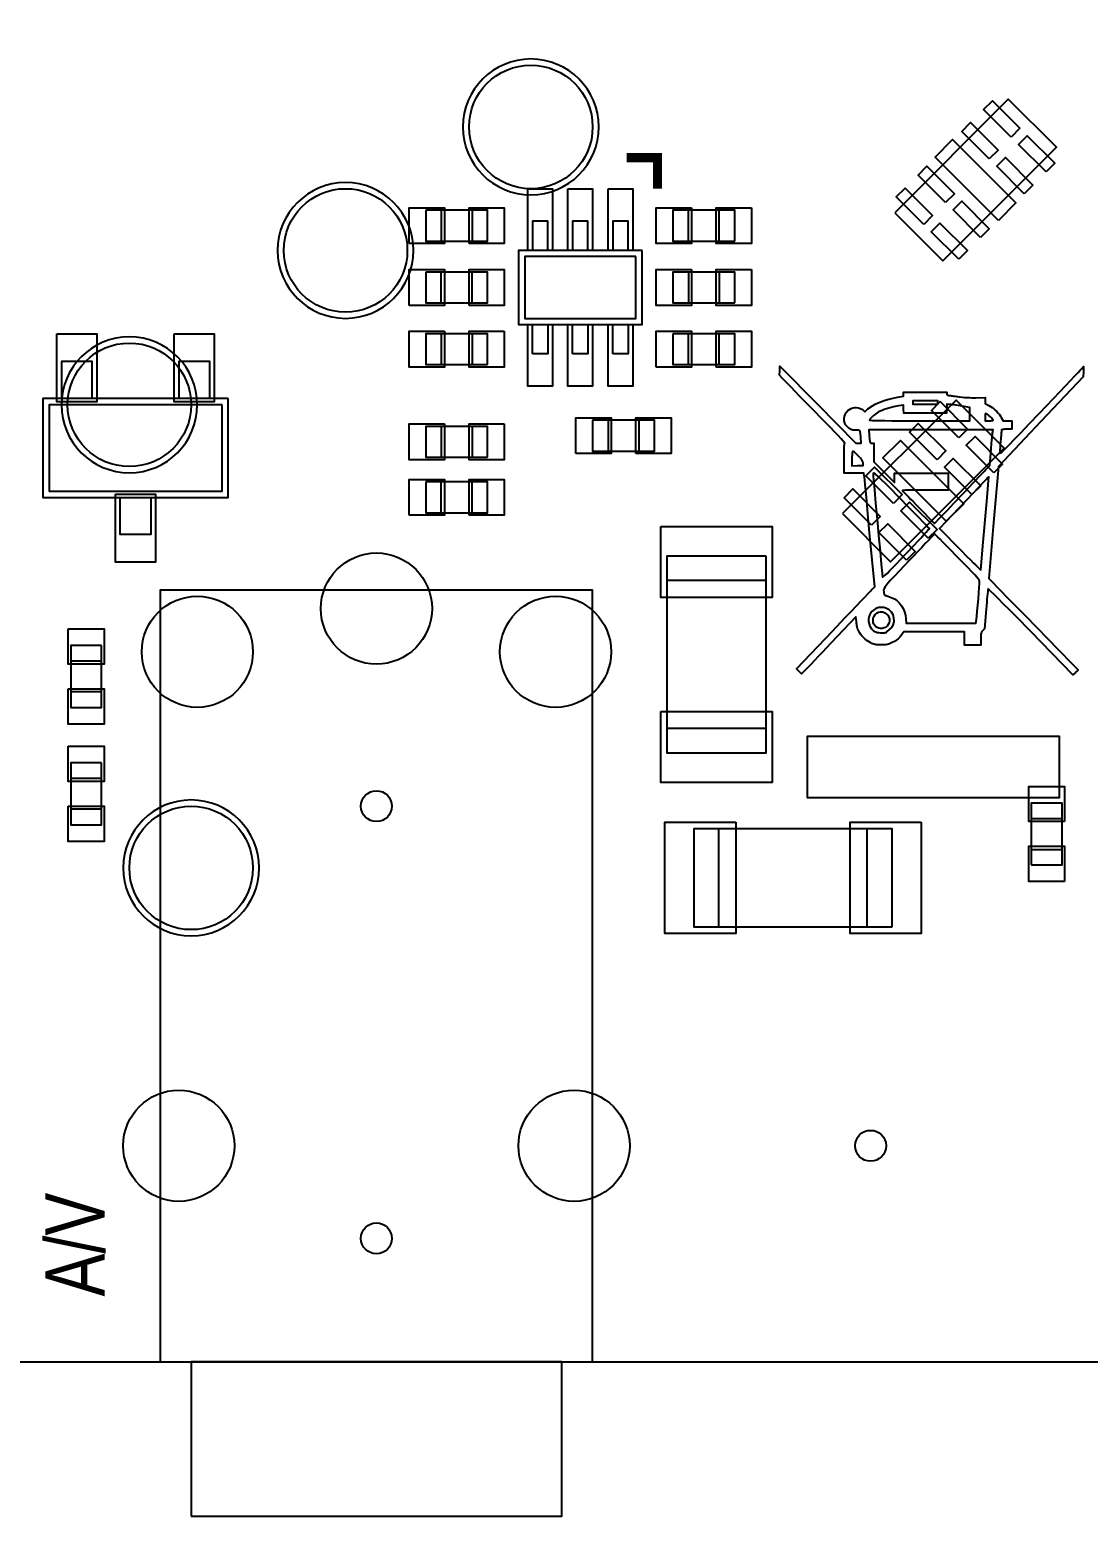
# Model space of a CAD drawing. Extents: x -2.3 to 87, y -2.5 to 75.
# Drawn here: x 47.89 to 65.02, y -2.5 to 21.57 of the extents above; entities that cross this region are included whole.
import ezdxf
from ezdxf.enums import TextEntityAlignment as Align

# ---------------------------------------------------------------- set-up
doc = ezdxf.new("R2010")
doc.units = 0
for name, color, linetype in [('BOARD_OUTLINE', 85, 'CONTINUOUS'), ('PARTS_BOTTOM', 12, 'CONTINUOUS'), ('PARTS_TOP', 30, 'CONTINUOUS'), ('PINS_BOTTOM', 5, 'CONTINUOUS'), ('PINS_TOP', 1, 'CONTINUOUS'), ('SILK_BOTTOM', 85, 'CONTINUOUS'), ('SILK_TOP', 2, 'CONTINUOUS')]:
    doc.layers.add(name, color=color, linetype=linetype)

msp = doc.modelspace()

# ---------------------------------------------------------------- linework, layer by layer
at = {"layer": 'BOARD_OUTLINE'}
msp.add_lwpolyline([(3, 0), (82, 0, 0.414214), (85, 3), (85, 53, 0.414214), (82, 56), (3, 56, 0.414214), (0, 53), (0, 3, 0.414214)], format="xyb", close=True, dxfattribs=at)
at = {"layer": 'PARTS_BOTTOM'}
for points in [[(57.1, 20, 1), (54.9, 20, 1), (57.1, 20)], [(54.1, 18, 1), (51.9, 18, 1), (54.1, 18)], [(50.6, 15.5, 1), (48.4, 15.5, 1), (50.6, 15.5)], [(51.6, 8, 1), (49.4, 8, 1), (51.6, 8)]]:
    msp.add_lwpolyline(points, format="xyb", dxfattribs=at)
at = {"layer": 'PARTS_TOP'}
for points in [[(61.8913, 18.6095), (62.6691, 17.8317), (64.5076, 19.6702), (63.7298, 20.448)], [(61.0456, 13.7373), (61.8234, 12.9594), (63.662, 14.798), (62.8842, 15.5758)]]:
    msp.add_lwpolyline(points, close=True, dxfattribs=at)
for points in [[(54.3, 18.65), (54.3, 18.15), (55.3, 18.15), (55.3, 18.65), (54.3, 18.65)], [(54.55, 18.65), (54.55, 18.15)], [(55.05, 18.65), (55.05, 18.15)], [(59.3, 18.15), (59.3, 18.65), (58.3, 18.65), (58.3, 18.15), (59.3, 18.15)], [(58.55, 18.15), (58.55, 18.65)], [(59.05, 18.15), (59.05, 18.65)], [(56.275, 18), (56.275, 18.475), (56.025, 18.475), (56.025, 18)], [(56.925, 18), (56.925, 18.475), (56.675, 18.475), (56.675, 18)], [(57.575, 18), (57.575, 18.475), (57.325, 18.475), (57.325, 18)], [(57.8, 18), (55.8, 18), (55.8, 16.8), (57.8, 16.8), (57.8, 18)], [(57.7, 17.9), (55.9, 17.9), (55.9, 16.9), (57.7, 16.9), (57.7, 17.9)], [(54.3, 17.65), (54.3, 17.15), (55.3, 17.15), (55.3, 17.65), (54.3, 17.65)], [(54.55, 17.15), (54.55, 17.65)], [(55.05, 17.15), (55.05, 17.65)], [(59.3, 17.15), (59.3, 17.65), (58.3, 17.65), (58.3, 17.15), (59.3, 17.15)], [(58.55, 17.65), (58.55, 17.15)], [(59.05, 17.65), (59.05, 17.15)], [(55.3, 16.15), (55.3, 16.65), (54.3, 16.65), (54.3, 16.15), (55.3, 16.15)], [(54.55, 16.65), (54.55, 16.15)], [(55.05, 16.65), (55.05, 16.15)], [(56.275, 16.8), (56.275, 16.325), (56.025, 16.325)], [(56.025, 16.325), (56.025, 16.8)], [(56.925, 16.8), (56.925, 16.325), (56.675, 16.325)], [(56.675, 16.325), (56.675, 16.8)], [(57.325, 16.325), (57.325, 16.8)], [(57.575, 16.8), (57.575, 16.325), (57.325, 16.325)], [(58.3, 16.65), (58.3, 16.15), (59.3, 16.15), (59.3, 16.65), (58.3, 16.65)], [(58.55, 16.15), (58.55, 16.65)], [(59.05, 16.15), (59.05, 16.65)], [(48.9, 15.6), (48.9, 16.2), (48.4, 16.2), (48.4, 15.6)], [(50.8, 15.6), (50.8, 16.2), (50.3, 16.2), (50.3, 15.6)], [(51.1, 15.6), (48.1, 15.6), (48.1, 14), (51.1, 14), (51.1, 15.6)], [(51, 15.5), (48.2, 15.5), (48.2, 14.1), (51, 14.1), (51, 15.5)], [(57, 15.25), (57, 14.75), (58, 14.75), (58, 15.25), (57, 15.25)], [(57.25, 15.25), (57.25, 14.75)], [(57.75, 15.25), (57.75, 14.75)], [(55.3, 14.65), (55.3, 15.15), (54.3, 15.15), (54.3, 14.65), (55.3, 14.65)], [(54.55, 15.15), (54.55, 14.65)], [(55.05, 15.15), (55.05, 14.65)], [(54.3, 14.25), (54.3, 13.75), (55.3, 13.75), (55.3, 14.25), (54.3, 14.25)], [(54.55, 13.75), (54.55, 14.25)], [(55.05, 13.75), (55.05, 14.25)], [(49.85, 14), (49.85, 13.4), (49.35, 13.4), (49.35, 14)], [(59.807, 13.056), (59.807, 9.856), (58.207, 9.856), (58.207, 13.056), (59.807, 13.056)], [(59.807, 12.656), (58.207, 12.656)], [(50, 0), (57, 0), (57, 12.5), (50, 12.5), (50, 0)], [(49.05, 11.6), (48.55, 11.6), (48.55, 10.6), (49.05, 10.6), (49.05, 11.6)], [(49.05, 11.35), (48.55, 11.35)], [(49.05, 10.85), (48.55, 10.85)], [(59.807, 10.256), (58.207, 10.256)], [(49.05, 9.7), (48.55, 9.7), (48.55, 8.7), (49.05, 8.7), (49.05, 9.7)], [(49.05, 9.45), (48.55, 9.45)], [(49.05, 8.95), (48.55, 8.95)], [(64.1, 8.05), (64.6, 8.05), (64.6, 9.05), (64.1, 9.05), (64.1, 8.05)], [(64.1, 8.8), (64.6, 8.8)], [(61.845, 7.04), (58.645, 7.04), (58.645, 8.64), (61.845, 8.64), (61.845, 7.04)], [(59.045, 7.04), (59.045, 8.64)], [(61.445, 7.04), (61.445, 8.64)], [(64.1, 8.3), (64.6, 8.3)], [(50.5, -2.5), (56.5, -2.5), (56.5, 0), (50.5, 0), (50.5, -2.5)]]:
    msp.add_lwpolyline(points, dxfattribs=at)
at = {"layer": 'PINS_BOTTOM'}
for centre, radius in [((56, 20), 1), ((53, 18), 1), ((49.5, 15.5), 1), ((53.5, 12.2), 0.9), ((50.6, 11.5), 0.9), ((56.4, 11.5), 0.9), ((53.5, 9), 0.25), ((50.5, 8), 1), ((50.3, 3.5), 0.9), ((56.7, 3.5), 0.9), ((61.5, 3.5), 0.25), ((53.5, 2), 0.25)]:
    msp.add_circle(centre, radius, dxfattribs=at)
at = {"layer": 'PINS_TOP'}
for points in [[(63.7757, 19.8364), (63.3303, 20.2818), (63.4717, 20.4232), (63.9171, 19.9778)], [(63.4221, 19.4829), (62.9767, 19.9283), (63.1181, 20.0697), (63.5635, 19.6243)], [(63.5706, 18.4858), (62.5453, 19.5111), (62.8282, 19.794), (63.8535, 18.7687)], [(64.3413, 19.2708), (63.8959, 19.7162), (64.0373, 19.8576), (64.4827, 19.4122)], [(63.9878, 18.9172), (63.5424, 19.3626), (63.6838, 19.504), (64.1292, 19.0586)], [(62.715, 18.7758), (62.2696, 19.2212), (62.411, 19.3626), (62.8564, 18.9172)], [(55.95, 19), (56.35, 19), (56.35, 18), (55.95, 18)], [(56.6, 19), (57, 19), (57, 18), (56.6, 18)], [(57.25, 19), (57.65, 19), (57.65, 18), (57.25, 18)], [(62.3615, 18.4222), (61.9161, 18.8676), (62.0575, 19.009), (62.5029, 18.5636)], [(63.2807, 18.2101), (62.8353, 18.6555), (62.9767, 18.7969), (63.4221, 18.3515)], [(54.03, 18.11), (54.03, 18.69), (54.6, 18.69), (54.6, 18.11)], [(55, 18.11), (55, 18.69), (55.57, 18.69), (55.57, 18.11)], [(58.6, 18.69), (58.6, 18.11), (58.03, 18.11), (58.03, 18.69)], [(59.57, 18.69), (59.57, 18.11), (59, 18.11), (59, 18.69)], [(62.9271, 17.8566), (62.4817, 18.302), (62.6231, 18.4434), (63.0685, 17.998)], [(54.03, 17.11), (54.03, 17.69), (54.6, 17.69), (54.6, 17.11)], [(55, 17.11), (55, 17.69), (55.57, 17.69), (55.57, 17.11)], [(58.6, 17.69), (58.6, 17.11), (58.03, 17.11), (58.03, 17.69)], [(59.57, 17.69), (59.57, 17.11), (59, 17.11), (59, 17.69)], [(48.325, 16.65), (48.975, 16.65), (48.975, 15.55), (48.325, 15.55)], [(50.225, 16.65), (50.875, 16.65), (50.875, 15.55), (50.225, 15.55)], [(54.6, 16.69), (54.6, 16.11), (54.03, 16.11), (54.03, 16.69)], [(55.57, 16.69), (55.57, 16.11), (55, 16.11), (55, 16.69)], [(55.95, 16.8), (56.35, 16.8), (56.35, 15.8), (55.95, 15.8)], [(56.6, 16.8), (57, 16.8), (57, 15.8), (56.6, 15.8)], [(57.25, 16.8), (57.65, 16.8), (57.65, 15.8), (57.25, 15.8)], [(58.03, 16.11), (58.03, 16.69), (58.6, 16.69), (58.6, 16.11)], [(59, 16.11), (59, 16.69), (59.57, 16.69), (59.57, 16.11)], [(62.93, 14.9642), (62.4846, 15.4096), (62.626, 15.551), (63.0714, 15.1056)], [(54.6, 15.19), (54.6, 14.61), (54.03, 14.61), (54.03, 15.19)], [(55.57, 15.19), (55.57, 14.61), (55, 14.61), (55, 15.19)], [(56.73, 14.71), (56.73, 15.29), (57.3, 15.29), (57.3, 14.71)], [(57.7, 14.71), (57.7, 15.29), (58.27, 15.29), (58.27, 14.71)], [(62.5764, 14.6107), (62.131, 15.0561), (62.2724, 15.1975), (62.7178, 14.7521)], [(63.4956, 14.3986), (63.0502, 14.844), (63.1916, 14.9854), (63.637, 14.54)], [(62.7249, 13.6136), (61.6996, 14.6389), (61.9825, 14.9218), (63.0078, 13.8965)], [(61.8693, 13.9036), (61.4239, 14.349), (61.5653, 14.4904), (62.0107, 14.045)], [(63.1421, 14.045), (62.6967, 14.4904), (62.8381, 14.6318), (63.2835, 14.1864)], [(54.03, 13.71), (54.03, 14.29), (54.6, 14.29), (54.6, 13.71)], [(55, 13.71), (55, 14.29), (55.57, 14.29), (55.57, 13.71)], [(49.275, 14.05), (49.925, 14.05), (49.925, 12.95), (49.275, 12.95)], [(61.5158, 13.55), (61.0704, 13.9954), (61.2118, 14.1368), (61.6572, 13.6914)], [(62.435, 13.3379), (61.9896, 13.7833), (62.131, 13.9247), (62.5764, 13.4793)], [(58.107, 13.531), (59.907, 13.531), (59.907, 12.381), (58.107, 12.381)], [(62.0814, 12.9844), (61.636, 13.4298), (61.7774, 13.5712), (62.2228, 13.1258)], [(48.51, 11.87), (49.09, 11.87), (49.09, 11.3), (48.51, 11.3)], [(48.51, 10.9), (49.09, 10.9), (49.09, 10.33), (48.51, 10.33)], [(58.107, 10.531), (59.907, 10.531), (59.907, 9.381), (58.107, 9.381)], [(48.51, 9.97), (49.09, 9.97), (49.09, 9.4), (48.51, 9.4)], [(64.64, 8.75), (64.06, 8.75), (64.06, 9.32), (64.64, 9.32)], [(48.51, 9), (49.09, 9), (49.09, 8.43), (48.51, 8.43)], [(59.32, 8.74), (59.32, 6.94), (58.17, 6.94), (58.17, 8.74)], [(62.32, 8.74), (62.32, 6.94), (61.17, 6.94), (61.17, 8.74)], [(64.64, 7.78), (64.06, 7.78), (64.06, 8.35), (64.64, 8.35)]]:
    msp.add_lwpolyline(points, close=True, dxfattribs=at)
for centre, radius in [((53.5, 12.2), 0.9), ((50.6, 11.5), 0.9), ((56.4, 11.5), 0.9), ((53.5, 9), 0.25), ((50.3, 3.5), 0.9), ((56.7, 3.5), 0.9), ((61.5, 3.5), 0.25), ((53.5, 2), 0.25)]:
    msp.add_circle(centre, radius, dxfattribs=at)
at = {"layer": 'SILK_BOTTOM'}
for points in [[(60.6459, 15.5025), (61.259, 14.8772), (61.3043, 14.8772), (61.3486, 14.8772), (61.3417, 14.9688), (61.3368, 15.0356), (61.3339, 15.0568), (61.3296, 15.0716), (61.3232, 15.081), (61.3138, 15.0862), (61.3007, 15.0885), (61.283, 15.089), (61.26, 15.0889), (61.227, 15.0897), (61.214, 15.0909), (61.2027, 15.0927), (61.1924, 15.0954), (61.1827, 15.0991), (61.173, 15.1039), (61.1629, 15.11), (61.1518, 15.1175), (61.0994, 15.1719), (61.0832, 15.2043), (61.0738, 15.2387), (61.0713, 15.2742), (61.0756, 15.3097), (61.087, 15.344), (61.1055, 15.3761), (61.1311, 15.405), (61.1845, 15.4403), (61.2135, 15.4506), (61.2432, 15.4558), (61.2731, 15.456), (61.3026, 15.4513), (61.3312, 15.4415), (61.3582, 15.4268), (61.3831, 15.407), (61.4047, 15.3863), (61.4559, 15.4326), (61.5292, 15.4858), (61.5738, 15.5104), (61.6232, 15.5335), (61.6773, 15.5549), (61.7356, 15.5746), (61.7981, 15.5923), (61.8644, 15.608), (61.9342, 15.6216), (62.0356, 15.6383), (62.0356, 15.6718), (62.0356, 15.7043), (62.385, 15.7043), (62.7344, 15.7043), (62.7344, 15.6807), (62.7356, 15.6688), (62.7373, 15.6645), (62.7401, 15.6611), (62.7441, 15.6583), (62.7496, 15.6562), (62.7567, 15.6543), (62.7657, 15.6527), (62.7768, 15.6511), (62.7985, 15.6482), (62.8137, 15.6462), (62.8312, 15.6438), (62.8504, 15.6412), (62.871, 15.6384), (62.8925, 15.6354), (62.9144, 15.6325), (62.9362, 15.6295), (62.9906, 15.6227), (63.0187, 15.6202), (63.0476, 15.6181), (63.0772, 15.6166), (63.1076, 15.6155), (63.1388, 15.6148), (63.1709, 15.6146), (63.2039, 15.6147), (63.3545, 15.6177), (63.3545, 15.5694), (63.3545, 15.5221), (63.4136, 15.4897), (63.4675, 15.4548), (63.4941, 15.4341), (63.5199, 15.4119), (63.5442, 15.3887), (63.5666, 15.365), (63.5864, 15.3413), (63.6032, 15.318), (63.6163, 15.2957), (63.6449, 15.2415), (63.7157, 15.2415), (63.7876, 15.2415), (63.7876, 15.1726), (63.7876, 15.1037), (63.7039, 15.1037), (63.6719, 15.1031), (63.6586, 15.1024), (63.6472, 15.1014), (63.6377, 15.1002), (63.6301, 15.0987), (63.6247, 15.097), (63.6214, 15.095), (63.6203, 15.0929), (63.6193, 15.0784), (63.6181, 15.0641), (63.6166, 15.0457), (63.6147, 15.0238), (63.6125, 14.9989), (63.6101, 14.9716), (63.6074, 14.9423), (63.6045, 14.9117), (63.5996, 14.8504), (63.5975, 14.822), (63.5957, 14.7956), (63.5942, 14.772), (63.5931, 14.7517), (63.5925, 14.7352), (63.5923, 14.723), (63.5927, 14.7158), (63.6118, 14.7229), (63.6388, 14.7468), (63.6815, 14.7883), (63.7428, 14.8504), (63.8258, 14.9361), (63.9336, 15.0485), (64.0691, 15.1907), (64.2354, 15.3656), (64.4602, 15.6025), (64.5626, 15.7104), (64.6556, 15.8086), (64.7374, 15.8949), (64.8059, 15.9673), (64.8593, 16.0237), (64.8955, 16.0621), (64.9126, 16.0804), (64.95, 16.1218), (64.947, 16.0371), (64.9441, 15.9524), (64.2571, 15.2278), (63.5701, 14.5031), (63.4913, 13.5953), (63.4136, 12.6875), (63.4362, 12.6638), (63.4878, 12.6104), (63.5433, 12.5535), (63.6157, 12.4795), (63.7031, 12.3903), (63.8032, 12.2881), (63.9141, 12.175), (64.0336, 12.053), (64.1596, 11.9244), (64.4033, 11.6755), (64.5123, 11.5639), (64.6102, 11.4636), (64.6947, 11.3767), (64.764, 11.3053), (64.8159, 11.2514), (64.8484, 11.2172), (64.8594, 11.2047), (64.8567, 11.2006), (64.8535, 11.1973), (64.8493, 11.1931), (64.8442, 11.1883), (64.8384, 11.1829), (64.832, 11.177), (64.8252, 11.1708), (64.8181, 11.1643), (64.7768, 11.1289), (64.0937, 11.8269), (63.8553, 12.069), (63.7484, 12.177), (63.6522, 12.2737), (63.5689, 12.357), (63.5004, 12.4251), (63.4487, 12.4758), (63.4158, 12.5071), (63.4037, 12.5171), (63.3996, 12.4941), (63.3966, 12.4691), (63.393, 12.4364), (63.389, 12.3969), (63.3846, 12.3515), (63.38, 12.3012), (63.3752, 12.2468), (63.3703, 12.1893), (63.3447, 11.8693), (63.3151, 11.8427), (63.2995, 11.8272), (63.2944, 11.8197), (63.2907, 11.8109), (63.2882, 11.7997), (63.2867, 11.7853), (63.2859, 11.7665), (63.2857, 11.7423), (63.2856, 11.7117), (63.2856, 11.6084), (63.1527, 11.6084), (63.0199, 11.6084), (63.0199, 11.7167), (63.0199, 11.825), (62.5277, 11.825), (62.0366, 11.825), (62.0071, 11.7826), (61.9778, 11.7446), (61.9617, 11.7274), (61.9445, 11.7113), (61.9261, 11.6962), (61.9065, 11.682), (61.8854, 11.6686), (61.8629, 11.6559), (61.8388, 11.6438), (61.8048, 11.6284), (61.7904, 11.6232), (61.7761, 11.6193), (61.7611, 11.6166), (61.7441, 11.6148), (61.7243, 11.6138), (61.7004, 11.6134), (61.6714, 11.6133), (61.6182, 11.6138), (61.5983, 11.6149), (61.5814, 11.6167), (61.5664, 11.6195), (61.5523, 11.6235), (61.5379, 11.6289), (61.5222, 11.6359), (61.5041, 11.6448), (61.4408, 11.6826), (61.412, 11.7051), (61.3854, 11.7296), (61.3611, 11.7561), (61.3394, 11.7844), (61.3202, 11.8143), (61.3039, 11.8456), (61.2905, 11.8781), (61.2852, 11.8966), (61.2826, 11.9084), (61.28, 11.9214), (61.2775, 11.9352), (61.2752, 11.9496), (61.2732, 11.9641), (61.2714, 11.9785), (61.2699, 11.9923), (61.263, 12.0672), (60.8594, 11.6408), (60.7165, 11.4902), (60.6509, 11.4211), (60.5908, 11.3579), (60.5376, 11.302), (60.4926, 11.2547), (60.4568, 11.2174), (60.4317, 11.1914), (60.4185, 11.1781), (60.3821, 11.1417), (60.3417, 11.181), (60.3024, 11.2214), (60.885, 11.8358), (61.0906, 12.0527), (61.1849, 12.1521), (61.2711, 12.2429), (61.3474, 12.3233), (61.4119, 12.3912), (61.4629, 12.4448), (61.4985, 12.4822), (61.5169, 12.5014), (61.5671, 12.5526), (61.4854, 13.4269), (61.457, 13.7339), (61.4439, 13.8735), (61.4321, 14.0002), (61.4216, 14.1114), (61.4127, 14.2045), (61.4058, 14.2768), (61.4011, 14.3257), (61.3988, 14.3485), (61.3929, 14.3948), (61.2325, 14.3948), (61.0711, 14.3948), (61.0711, 14.635), (61.0715, 14.7398), (61.0721, 14.7795), (61.0731, 14.8117), (61.0743, 14.8369), (61.0759, 14.8558), (61.0778, 14.8689), (61.0801, 14.8768), (61.0829, 14.8802), (61.0563, 14.9128), (61.0218, 14.9505), (60.9749, 15.0004), (60.9171, 15.0611), (60.8496, 15.1312), (60.774, 15.2093), (60.6915, 15.2938), (60.6035, 15.3833), (60.4297, 15.5607), (60.3499, 15.6421), (60.2771, 15.7167), (60.2126, 15.7829), (60.158, 15.839), (60.1149, 15.8836), (60.0847, 15.915), (60.0691, 15.9317), (60.0268, 15.979), (60.0297, 16.0528), (60.0327, 16.1277)], [(62.7325, 15.4365), (62.7295, 15.3646), (62.0405, 15.3646), (62.0356, 15.4296), (62.0307, 15.4936), (61.952, 15.4808), (61.8725, 15.465), (61.8329, 15.4553), (61.7942, 15.4447), (61.7568, 15.4333), (61.7213, 15.4213), (61.6881, 15.4088), (61.6579, 15.3961), (61.6311, 15.3833), (61.5872, 15.3559), (61.5651, 15.3395), (61.544, 15.3223), (61.5249, 15.3051), (61.5085, 15.2887), (61.4957, 15.2737), (61.4874, 15.261), (61.4844, 15.2514), (61.524, 15.2474), (61.5736, 15.2458), (61.6432, 15.2444), (61.733, 15.2434), (61.8431, 15.2426), (61.9737, 15.242), (62.1247, 15.2416), (62.2964, 15.2415), (63.1085, 15.2415), (63.1085, 15.4562), (63.0169, 15.4729), (62.9499, 15.4841), (62.9175, 15.489), (62.8865, 15.4935), (62.8572, 15.4975), (62.8302, 15.5008), (62.8058, 15.5034), (62.7846, 15.5053), (62.7669, 15.5064), (62.7354, 15.5074)], [(62.1833, 15.5369), (62.1833, 15.5074), (62.5868, 15.5074), (62.5868, 15.5665), (62.1833, 15.5665)], [(63.3545, 15.3006), (63.3545, 15.2415), (63.4185, 15.2415), (63.4409, 15.242), (63.4508, 15.2425), (63.4598, 15.2432), (63.4675, 15.2441), (63.4738, 15.2452), (63.4785, 15.2464), (63.4814, 15.2478), (63.4825, 15.2494), (63.4701, 15.2714), (63.4568, 15.2868), (63.4404, 15.3033), (63.4224, 15.3197), (63.4042, 15.3348), (63.387, 15.3474), (63.3723, 15.3561), (63.3614, 15.3597), (63.3589, 15.356), (63.3579, 15.3516), (63.3569, 15.3458), (63.3561, 15.3386), (63.3554, 15.3304), (63.3549, 15.3212), (63.3546, 15.3112)], [(61.4795, 15.0033), (61.4847, 14.9385), (61.4873, 14.9168), (61.4904, 14.9009), (61.4942, 14.8899), (61.4993, 14.883), (61.5058, 14.8792), (61.5142, 14.8776), (61.5248, 14.8772), (61.5533, 14.8772), (61.5533, 14.5769), (61.888, 14.2422), (61.888, 14.3948), (62.7541, 14.3948), (62.7541, 14.1191), (62.384, 14.1191), (62.2531, 14.1185), (62.1955, 14.1179), (62.1444, 14.117), (62.1008, 14.1159), (62.0654, 14.1147), (62.0392, 14.1133), (62.023, 14.1118), (62.0179, 14.1102), (62.0349, 14.0907), (62.0544, 14.07), (62.0803, 14.0429), (62.1118, 14.0103), (62.148, 13.9729), (62.1883, 13.9314), (62.2318, 13.8867), (62.2777, 13.8395), (62.5356, 13.5785), (62.6281, 13.674), (62.6783, 13.726), (62.7138, 13.7631), (62.7549, 13.8061), (62.8004, 13.8539), (62.8492, 13.9053), (62.9003, 13.9592), (62.9526, 14.0144), (63.0051, 14.0699), (63.1085, 14.1791), (63.158, 14.2314), (63.2047, 14.2807), (63.2476, 14.3258), (63.2856, 14.3658), (63.3177, 14.3996), (63.343, 14.426), (63.3604, 14.444), (63.4313, 14.5179), (63.452, 14.7837), (63.4597, 14.8778), (63.4634, 14.9208), (63.4669, 14.9602), (63.4701, 14.9949), (63.473, 15.0243), (63.4753, 15.0475), (63.4772, 15.0638), (63.4785, 15.0722), (63.4825, 15.0938), (61.4726, 15.0938)], [(61.199, 14.6311), (61.199, 14.5119), (61.2896, 14.5149), (61.3811, 14.5179), (61.3781, 14.5572), (61.3745, 14.5782), (61.3709, 14.588), (61.3655, 14.5982), (61.358, 14.6092), (61.348, 14.6216), (61.3352, 14.6361), (61.3191, 14.6532), (61.2994, 14.6734), (61.2725, 14.6997), (61.2598, 14.7115), (61.2481, 14.7221), (61.2376, 14.7312), (61.2284, 14.7388), (61.2209, 14.7444), (61.2153, 14.748), (61.2118, 14.7492), (61.2062, 14.7445), (61.2041, 14.7383), (61.2024, 14.7291), (61.2011, 14.7168), (61.2001, 14.7011), (61.1995, 14.6817), (61.1991, 14.6585)], [(61.5425, 14.3455), (61.5625, 14.1223), (61.5825, 13.9048), (61.606, 13.6503), (61.6306, 13.3841), (61.6541, 13.1315), (61.6741, 12.9176), (61.6882, 12.7678), (61.6941, 12.7072), (61.712, 12.718), (61.7344, 12.7384), (61.7662, 12.7692), (61.8075, 12.8106), (61.8588, 12.863), (61.9203, 12.9267), (61.9922, 13.002), (62.075, 13.0892), (62.2068, 13.229), (62.2657, 13.2917), (62.3184, 13.3481), (62.3639, 13.3971), (62.401, 13.4374), (62.4288, 13.4679), (62.4462, 13.4874), (62.452, 13.4949), (62.4234, 13.5254), (62.3901, 13.5601), (62.3458, 13.606), (62.2918, 13.6617), (62.2294, 13.726), (62.1598, 13.7974), (62.0843, 13.8748), (62.0041, 13.9566), (61.7553, 14.2094), (61.6738, 14.2905), (61.6157, 14.3456), (61.5773, 14.3781), (61.5546, 14.3911), (61.5438, 14.3879), (61.541, 14.3716)], [(62.9234, 13.8198), (62.6173, 13.4958), (62.949, 13.1571), (63.0644, 13.0394), (63.1162, 12.9871), (63.1628, 12.9406), (63.2031, 12.9007), (63.2362, 12.8683), (63.2611, 12.8445), (63.277, 12.8302), (63.2827, 12.8263), (63.3, 13.0169), (63.3175, 13.2155), (63.3381, 13.4507), (63.3596, 13.6984), (63.3801, 13.9344), (63.3973, 14.1346), (63.4091, 14.2747), (63.4136, 14.3308), (63.4005, 14.3202), (63.3805, 14.3003), (63.3485, 14.2673), (63.302, 14.2188), (63.2386, 14.1522), (63.156, 14.0652), (63.0517, 13.9552)], [(62.1203, 12.972), (61.8927, 12.7314), (61.8197, 12.6524), (61.7688, 12.5945), (61.7364, 12.5528), (61.7188, 12.5227), (61.7121, 12.4992), (61.7126, 12.4776), (61.7167, 12.4531), (61.7208, 12.434), (61.7237, 12.4271), (61.7278, 12.4216), (61.7335, 12.417), (61.7412, 12.4129), (61.7515, 12.409), (61.7649, 12.4048), (61.7817, 12.4), (61.8848, 12.3552), (61.9294, 12.3236), (61.9688, 12.2867), (62.0026, 12.2448), (62.0303, 12.1987), (62.0516, 12.1487), (62.0659, 12.0955), (62.073, 12.0396), (62.0779, 11.9628), (63.2069, 11.9628), (63.2108, 11.9855), (63.2202, 12.0742), (63.2277, 12.1578), (63.2362, 12.2555), (63.2449, 12.3583), (63.253, 12.457), (63.2597, 12.5428), (63.2642, 12.6066), (63.2659, 12.6392), (63.2573, 12.663), (63.2435, 12.6823), (63.2208, 12.7094), (63.1872, 12.7466), (63.1407, 12.796), (63.0792, 12.8599), (63.0009, 12.9405), (62.9037, 13.04), (62.7776, 13.1682), (62.7208, 13.2255), (62.6698, 13.2769), (62.6255, 13.3213), (62.5889, 13.3575), (62.5612, 13.3846), (62.5434, 13.4016), (62.5366, 13.4072), (62.5084, 13.3794), (62.477, 13.3469), (62.4356, 13.3038), (62.3853, 13.2512), (62.3275, 13.1905), (62.2633, 13.1229), (62.1938, 13.0497)], [(61.5848, 12.2001), (61.5221, 12.1537), (61.4991, 12.1252), (61.4819, 12.0938), (61.4708, 12.0602), (61.4658, 12.0249), (61.4673, 11.9885), (61.4754, 11.9515), (61.4903, 11.9146), (61.5167, 11.8726), (61.5317, 11.8559), (61.5482, 11.8419), (61.5665, 11.8304), (61.5868, 11.8213), (61.6093, 11.8145), (61.6341, 11.8099), (61.6616, 11.8072), (61.6919, 11.8062), (61.7046, 11.8065), (61.7161, 11.8074), (61.7267, 11.809), (61.7367, 11.8113), (61.7464, 11.8143), (61.756, 11.8182), (61.7659, 11.823), (61.8487, 11.8972), (61.8712, 11.9447), (61.8812, 11.9955), (61.8789, 12.0471), (61.8644, 12.0968), (61.8379, 12.1419), (61.7995, 12.1799), (61.7492, 12.208), (61.7163, 12.216), (61.697, 12.2177), (61.6766, 12.2181), (61.656, 12.217), (61.6358, 12.2146), (61.6167, 12.211), (61.5995, 12.2061)], [(61.7305, 12.1331), (61.7826, 12.089), (61.7979, 12.0613), (61.8061, 12.0314), (61.8071, 12.0007), (61.8009, 11.9704), (61.7873, 11.9416), (61.7665, 11.9157), (61.7384, 11.8939), (61.6862, 11.8761), (61.6596, 11.8759), (61.6337, 11.8811), (61.6093, 11.8914), (61.5872, 11.9063), (61.5681, 11.9255), (61.553, 11.9488), (61.5425, 11.9756), (61.5429, 12.0459), (61.556, 12.0768), (61.576, 12.1035), (61.6015, 12.1248), (61.631, 12.1396), (61.6633, 12.1466), (61.6969, 12.1449)], [(64.5553, 9.6342), (64.5553, 9.137), (62.5179, 9.137), (60.4805, 9.137), (60.4805, 9.6342), (60.4805, 10.1314), (62.5179, 10.1314), (64.5553, 10.1314)]]:
    msp.add_lwpolyline(points, close=True, dxfattribs=at)
at = {"layer": 'SILK_TOP', "const_width": 0.15}
msp.add_lwpolyline([(58.05, 19), (58.05, 19.5), (57.55, 19.5)], dxfattribs=at)

# ---------------------------------------------------------------- texts
at = {"layer": 'SILK_TOP', "width": 0.8125}
msp.add_text('A/V', height=0.96, rotation=90, dxfattribs=at).set_placement((49.1, 1.9), align=Align.CENTER)

doc.saveas('drawing.dxf')
